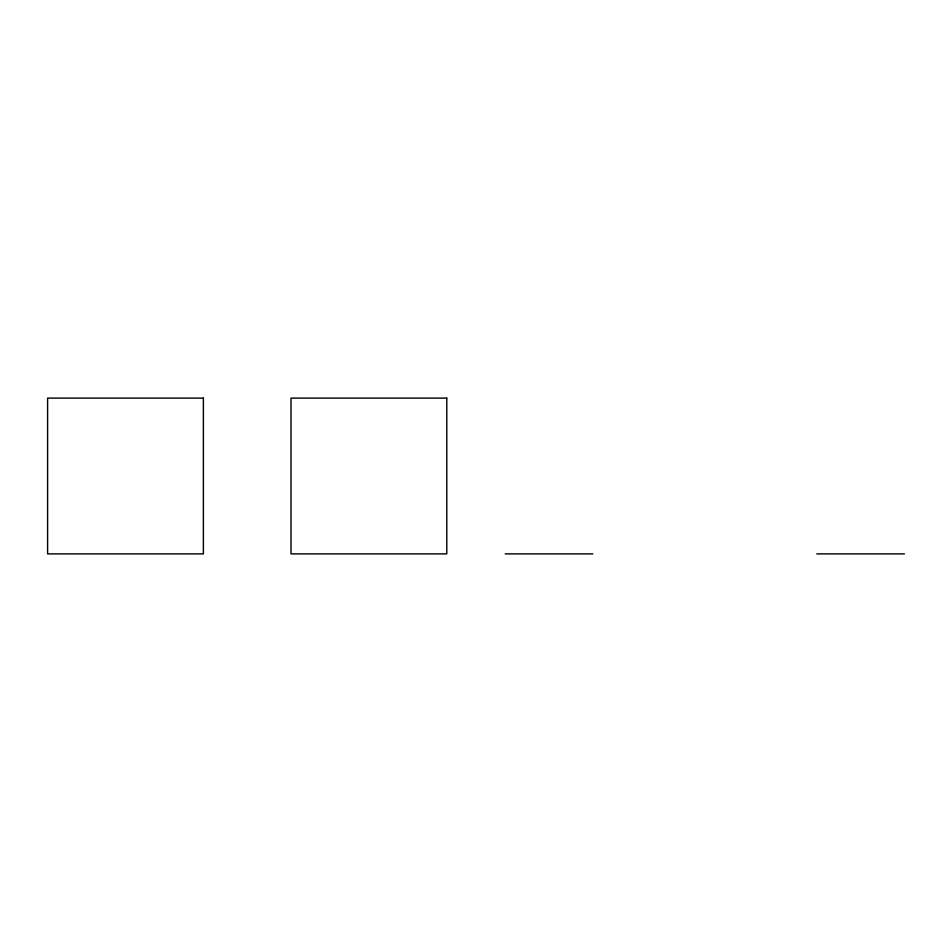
<?xml version="1.0" encoding="UTF-8"?>
<svg xmlns="http://www.w3.org/2000/svg" width="952" height="952" viewBox="0 0 952 952"><rect width="100%" height="100%" fill="white"/><g stroke="black" fill="none" stroke-linecap="round" stroke-linejoin="round"><path stroke-width="1.43" d="M505.214 553.885L592.834 553.885M816.768 553.885L904.4 553.885M203.383 398.115L47.6 398.115L47.6 553.885L203.383 553.885L203.383 398.115M446.785 398.115L291.014 398.115L291.014 553.885L446.785 553.885L446.785 398.115"/></g></svg>
